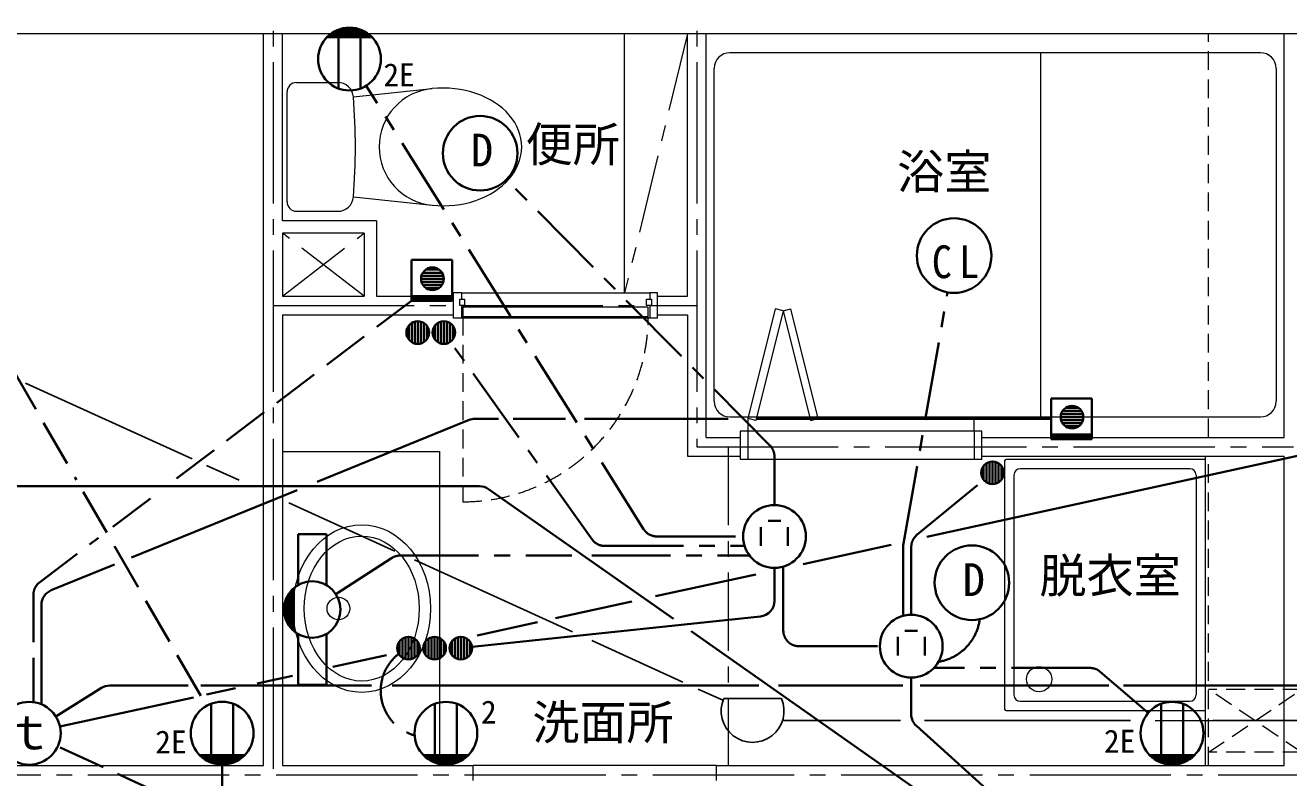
# Model space of a CAD drawing. Units: millimetres at full size, sheet at 1:50; details may follow other scales. Extents: x -9674 to 9699, y -6794 to 6791.
# Drawn here: x -2142 to 1882, y 1364 to 3760 of the extents above; entities that cross this region are included whole.
import ezdxf
from ezdxf.enums import TextEntityAlignment as Align

# ---------------------------------------------------------------- set-up
doc = ezdxf.new("R2010")
doc.units = ezdxf.units.MM
doc.header["$LTSCALE"] = 50
for name, pattern in [('CHAIN1', [8, 5, -1, 1, -1]), ('CHAIN2', [12, 9, -1, 1, -1]), ('DASHED1', [1.8, 1.2, -0.6]), ('DASHED3', [4, 3, -1])]:
    doc.linetypes.add(name, pattern=pattern)
for name, color, linetype, lineweight in [('1-0_芯', 134, 'CHAIN2', 9), ('1-2_間仕切', 134, 'Continuous', 9), ('1-3_建具', 134, 'Continuous', 9), ('1-4_仕上げ', 134, 'Continuous', 9), ('1-5_設備', 134, 'Continuous', 9), ('1-7_その他', 134, 'DASHED1', 9), ('1-8_ハッチ', 134, 'Continuous', 9), ('1-C_梁', 134, 'DASHED1', 9), ('1-D_記号', 134, 'CHAIN1', 9), ('2-0_芯', 2, 'Continuous', 35), ('2-E', 2, 'Continuous', 35), ('3-3', 1, 'Continuous', 25), ('3-E', 3, 'Continuous', 35)]:
    doc.layers.add(name, color=color, linetype=linetype, lineweight=lineweight)
doc.layers.add('1-A_文字', color=134, linetype='Continuous')
doc.styles.add('ＭＳ ゴシック', font='')
doc.styles.get('ＭＳ ゴシック').set_extended_font_data('MS Gothic')

msp = doc.modelspace()

# ---------------------------------------------------------------- linework, layer by layer
at = {"layer": '1-0_芯'}
for p, q in [((-1352.5, 4842.91), (-1352.5, 1372.91)), ((-2.5, 4842.91), (-2.5, 2417.91)), ((-1352.5, 2867.91), (-2.5, 2867.91)), ((-2.5, 2417.91), (1897.5, 2417.91)), ((-8542.5, 1372.91), (8067.5, 1372.91))]:
    msp.add_line(p, q, dxfattribs=at)
at = {"layer": '1-2_間仕切'}
for p, q in [((-1382.5, 1402.91), (-1382.5, 3732.91)), ((-1322.5, 3137.91), (-1322.5, 3732.91)), ((-32.5, 2897.91), (-32.5, 3732.91)), ((27.5, 2447.91), (27.5, 3732.91)), ((1867.5, 2447.91), (1867.5, 3732.91)), ((-1022.5, 3137.91), (-1322.5, 3137.91)), ((-1022.5, 3137.91), (-1022.5, 2897.91)), ((-1062.5, 3097.91), (-1322.5, 3097.91)), ((-1322.5, 3097.91), (-1322.5, 2897.91)), ((-1062.5, 3097.91), (-1062.5, 2897.91)), ((-1322.5, 2897.91), (-1062.5, 2897.91)), ((-1022.5, 2897.91), (-777.5, 2897.91)), ((-127.5, 2897.91), (-32.5, 2897.91)), ((-1322.5, 2837.91), (-777.5, 2837.91)), ((-1322.5, 2837.91), (-1322.5, 1402.91)), ((-152.5, 2827.91), (-752.5, 2827.91)), ((-127.5, 2837.91), (-32.5, 2837.91)), ((-32.5, 2837.91), (-32.5, 2387.91)), ((27.5, 2447.91), (135.5, 2447.91)), ((905.5, 2447.91), (1867.5, 2447.91)), ((-32.5, 2387.91), (135.5, 2387.91)), ((905.5, 2387.91), (1867.5, 2387.91)), ((1867.5, 1402.91), (1867.5, 2387.91)), ((-2392.5, 1402.91), (-1382.5, 1402.91)), ((-1322.5, 1402.91), (-715, 1402.91)), ((-715, 1355.41), (-715, 1402.91)), ((60, 1355.41), (60, 1402.91)), ((60, 1402.91), (1867.5, 1402.91))]:
    msp.add_line(p, q, dxfattribs=at)
at = {"layer": '1-3_建具'}
for p, q in [((-777.5, 2827.91), (-777.5, 2907.91)), ((-752.5, 2907.91), (-777.5, 2907.91)), ((-752.5, 2907.91), (-152.5, 2907.91)), ((-752.5, 2907.91), (-752.5, 2887.91)), ((-127.5, 2907.91), (-152.5, 2907.91)), ((-152.5, 2907.91), (-152.5, 2887.91)), ((-127.5, 2827.91), (-127.5, 2907.91)), ((-757.5, 2867.91), (-757.5, 2887.91)), ((-757.5, 2887.91), (-742.5, 2887.91)), ((-742.5, 2867.91), (-757.5, 2867.91)), ((-752.5, 2867.91), (-752.5, 2827.91)), ((-747.5, 2862.91), (-747.5, 2832.91)), ((-157.5, 2862.91), (-747.5, 2862.91)), ((-742.5, 2887.91), (-742.5, 2867.91)), ((-162.5, 2867.91), (-162.5, 2887.91)), ((-162.5, 2887.91), (-147.5, 2887.91)), ((-157.5, 2832.91), (-157.5, 2862.91)), ((-152.5, 2867.91), (-152.5, 2827.91)), ((272.07, 2851.1), (247.81, 2857.16)), ((272.07, 2851.1), (296.32, 2857.16)), ((-752.5, 2827.91), (-777.5, 2827.91)), ((-747.5, 2832.91), (-157.5, 2832.91)), ((-127.5, 2827.91), (-152.5, 2827.91)), ((272.07, 2851.1), (184.75, 2501.85)), ((272.07, 2851.1), (359.38, 2501.85)), ((184.75, 2501.85), (160.5, 2507.91)), ((359.38, 2501.85), (383.63, 2507.91)), ((135.5, 2467.91), (135.5, 2377.91)), ((160.5, 2467.91), (135.5, 2467.91)), ((160.5, 2377.91), (160.5, 2467.91)), ((880.5, 2467.91), (160.5, 2467.91)), ((880.5, 2467.91), (880.5, 2377.91)), ((905.5, 2467.91), (880.5, 2467.91)), ((905.5, 2377.91), (905.5, 2467.91)), ((160.5, 2377.91), (135.5, 2377.91)), ((880.5, 2377.91), (160.5, 2377.91)), ((905.5, 2377.91), (880.5, 2377.91)), ((60, 1402.91), (-715, 1402.91))]:
    msp.add_line(p, q, dxfattribs=at)
at = {"layer": '1-3_建具', "linetype": 'DASHED1'}
msp.add_line((-747.5, 2832.91), (-747.5, 2242.91), dxfattribs=at)
at = {"layer": '1-3_建具'}
msp.add_lwpolyline([(-147.5, 2887.91), (-147.5, 2867.91), (-162.5, 2867.91)], dxfattribs=at)
at = {"layer": '1-3_建具', "linetype": 'DASHED1'}
msp.add_arc((-747.5, 2832.91), 590, 270, 0, dxfattribs=at)
at = {"layer": '1-4_仕上げ'}
msp.add_line((-232.5, 2907.91), (-232.5, 3732.91), dxfattribs=at)
at = {"layer": '1-5_設備'}
for p, q in [((1792.5, 3672.91), (102.5, 3672.91)), ((1092.5, 2512.91), (1092.5, 3672.91)), ((52.5, 2562.91), (52.5, 3622.91)), ((1842.5, 3622.91), (1842.5, 2562.91)), ((-1307.5, 3197.91), (-1307.5, 3547.91)), ((-1277.5, 3577.91), (-1146.25, 3577.91)), ((-1096.41, 3531.91), (-845.35, 3558.56)), ((-1096.41, 3213.92), (-845.35, 3187.26)), ((-1277.5, 3167.91), (-1146.25, 3167.91)), ((160.5, 2507.91), (247.81, 2857.16)), ((383.63, 2507.91), (296.32, 2857.16)), ((102.5, 2512.91), (1792.5, 2512.91)), ((160.5, 2467.91), (160.5, 2512.91)), ((880.5, 2467.91), (880.5, 2512.91)), ((1617.5, 2377.91), (982.5, 2377.91)), ((1617.5, 1402.91), (1617.5, 2387.91)), ((977.5, 2372.91), (977.5, 1582.91)), ((1567.5, 2347.91), (1027.5, 2347.91)), ((1007.5, 2327.91), (1007.5, 1627.91)), ((1587.5, 2327.91), (1587.5, 1627.91)), ((982.5, 1577.91), (1617.5, 1577.91)), ((1027.5, 1607.91), (1567.5, 1607.91))]:
    msp.add_line(p, q, dxfattribs=at)
msp.add_lwpolyline([(-1322.5, 2402.91), (-822.5, 2402.91), (-822.5, 1402.91)], dxfattribs=at)
for centre, radius in [((-1144.26, 1902.91), 36), ((1087.5, 1677.91), 40)]:
    msp.add_circle(centre, radius, dxfattribs=at)
for centre, radius, start, end in [((102.5, 3622.91), 50, 90, 180), ((1792.5, 3622.91), 50, 0, 90), ((-1277.5, 3547.91), 30, 90, 180), ((-1146.25, 3527.91), 50, 4.58408, 90), ((-828.23, 3372.91), 186.44, 95.269, 264.73099), ((-3079.44, 3372.91), 1989.39, 355.41591, 4.58408), ((-1277.5, 3197.91), 30, 180, 270), ((-1146.25, 3217.91), 50, 270, 355.41591), ((102.5, 2562.91), 50, 180, 270), ((1792.5, 2562.91), 50, 270, 0), ((982.5, 2372.91), 5, 90, 180), ((1027.5, 2327.91), 20, 90, 180), ((1567.5, 2327.91), 20, 0, 90), ((1027.5, 1627.91), 20, 180, 270), ((1567.5, 1627.91), 20, 270, 0), ((982.5, 1582.91), 5, 180, 270)]:
    msp.add_arc(centre, radius, start, end, dxfattribs=at)
msp.add_ellipse((-810.31, 3372.91), major_axis=(250, 0), ratio=0.75, start_param=4.5717762, end_param=7.9945941, dxfattribs=at)
for major_axis, ratio in [((0, -267), 0.8202), ((0, -231), 0.7922)]:
    msp.add_ellipse((-1069.86, 1902.91), major_axis=major_axis, ratio=ratio, dxfattribs=at)
at = {"layer": '1-7_その他', "linetype": 'CHAIN1'}
for p, q in [((-32.5, 3732.91), (-232.5, 2907.91)), ((-1322.5, 2897.91), (-1062.5, 3097.91)), ((-1062.5, 2897.91), (-1322.5, 3097.91)), ((2072.5, 1545.32), (1457.5, 1545.32))]:
    msp.add_line(p, q, dxfattribs=at)
at = {"layer": '1-7_その他'}
for p, q in [((1923.5, 1645.32), (1627.5, 1645.32)), ((1627.5, 1445.32), (1923.5, 1645.32)), ((1923.5, 1445.32), (1627.5, 1645.32)), ((1923.5, 1445.32), (1627.5, 1445.32))]:
    msp.add_line(p, q, dxfattribs=at)
at = {"layer": '1-8_ハッチ'}
msp.add_line((5922.5, 3732.91), (-6707.5, 3732.91), dxfattribs=at)
at = {"layer": '1-C_梁'}
for p, q in [((1627.5, 2447.91), (1627.5, 3732.91)), ((1627.5, 1402.91), (1627.5, 2387.91))]:
    msp.add_line(p, q, dxfattribs=at)
at = {"layer": '1-D_記号'}
msp.add_line((97.5, 2417.91), (97.5, 1402.91), dxfattribs=at)
at = {"layer": '2-0_芯'}
for p, q in [((-1067.35, 3743.61), (-1150.28, 3743.61)), ((-1143.81, 3746.29), (-1143.81, 3558.9)), ((-1084.49, 3749.61), (-1133.13, 3749.61)), ((-1073.81, 3746.29), (-1073.81, 3558.9)), ((-1037.4, 3722.61), (-1180.23, 3722.61)), ((-1040.47, 3725.61), (-1177.15, 3725.61)), ((-1047.5, 3731.61), (-1170.12, 3731.61)), ((-1056.13, 3737.61), (-1161.49, 3737.61)), ((-891.63, 2745.63), (-891.63, 2817.64)), ((-808.28, 2745.63), (-808.28, 2817.64)), ((-920.44, 2760.03), (-920.44, 2803.24)), ((-910.84, 2751.18), (-910.84, 2812.09)), ((-901.23, 2746.93), (-901.23, 2816.34)), ((-882.03, 2746.93), (-882.03, 2816.34)), ((-872.43, 2751.18), (-872.43, 2812.09)), ((-862.83, 2760.03), (-862.83, 2803.24)), ((-837.09, 2760.03), (-837.09, 2803.24)), ((-827.49, 2751.18), (-827.49, 2812.09)), ((-817.89, 2746.93), (-817.89, 2816.34)), ((-798.68, 2746.93), (-798.68, 2816.34)), ((-789.08, 2751.18), (-789.08, 2812.09)), ((-779.48, 2760.03), (-779.48, 2803.24)), ((910.39, 2313.66), (910.39, 2356.87)), ((919.99, 2304.81), (919.99, 2365.73)), ((929.59, 2300.56), (929.59, 2369.97)), ((939.2, 2299.26), (939.2, 2371.27)), ((948.8, 2300.56), (948.8, 2369.97)), ((958.4, 2304.81), (958.4, 2365.73)), ((968, 2313.66), (968, 2356.87)), ((-694.77, 2292.29), (-2807.44, 2292.29)), ((-666.06, 2283.23), (-77.13, 1870.13)), ((-1182.62, 2139.63), (-1272.64, 2139.63)), ((-1272.64, 2139.63), (-1272.64, 1977.54)), ((-1182.62, 1977.54), (-1182.62, 2139.63)), ((244.53, 1927.58), (244.53, 2032.52)), ((-1307.42, 1941.26), (-1307.42, 1858.12)), ((-1301.42, 1951.14), (-1301.42, 1848.03)), ((-1295.42, 1958.81), (-1295.42, 1840.36)), ((-1289.42, 1965.05), (-1289.42, 1834.13)), ((-1286.42, 1967.76), (-1286.42, 1831.42)), ((-1313.42, 1926.85), (-1313.42, 1872.33)), ((199.79, 1877.86), (-718.54, 1780.68)), ((-930.65, 1742.19), (-930.65, 1811.6)), ((-921.05, 1740.89), (-921.05, 1812.9)), ((-911.45, 1742.19), (-911.45, 1811.6)), ((-847.3, 1742.19), (-847.3, 1811.6)), ((-837.7, 1740.89), (-837.7, 1812.9)), ((-828.1, 1742.19), (-828.1, 1811.6)), ((-763.95, 1742.19), (-763.95, 1811.6)), ((-754.35, 1740.89), (-754.35, 1812.9)), ((-744.75, 1742.19), (-744.75, 1811.6)), ((-21.15, 1830.87), (1483.47, 775.49)), ((-949.85, 1755.29), (-949.85, 1798.5)), ((-940.25, 1746.44), (-940.25, 1807.35)), ((-901.84, 1746.44), (-901.84, 1807.35)), ((-892.24, 1755.29), (-892.24, 1798.5)), ((-866.51, 1755.29), (-866.51, 1798.5)), ((-856.9, 1746.44), (-856.9, 1807.35)), ((-818.5, 1746.44), (-818.5, 1807.35)), ((-808.89, 1755.29), (-808.89, 1798.5)), ((-783.16, 1755.29), (-783.16, 1798.5)), ((-773.55, 1746.44), (-773.55, 1807.35)), ((-735.15, 1746.44), (-735.15, 1807.35)), ((-725.55, 1755.29), (-725.55, 1798.5)), ((680.22, 1566.11), (680.22, 1682.9)), ((-1549.53, 1412.35), (-1549.53, 1599.75)), ((-1479.53, 1412.35), (-1479.53, 1599.75)), ((-836.8, 1412.03), (-836.8, 1599.42)), ((-766.8, 1412.03), (-766.8, 1599.42)), ((1475.89, 1412.03), (1475.89, 1599.42)), ((1545.89, 1412.03), (1545.89, 1599.42)), ((696.76, 1528.96), (1483.47, 820.34)), ((-1585.94, 1436.04), (-1443.11, 1436.04)), ((-1582.87, 1433.03), (-1446.19, 1433.03)), ((-1575.84, 1427.03), (-1453.22, 1427.03)), ((-1567.21, 1421.03), (-1461.85, 1421.03)), ((-1555.99, 1415.03), (-1473.06, 1415.03)), ((-1538.85, 1409.03), (-1490.21, 1409.03)), ((-730.39, 1435.71), (-873.22, 1435.71)), ((-733.46, 1432.71), (-870.15, 1432.71)), ((-740.49, 1426.71), (-863.11, 1426.71)), ((-749.12, 1420.71), (-854.48, 1420.71)), ((-760.34, 1414.71), (-843.27, 1414.71)), ((-777.48, 1408.71), (-826.12, 1408.71)), ((1582.3, 1435.71), (1439.47, 1435.71)), ((1579.23, 1432.71), (1442.54, 1432.71)), ((1572.2, 1426.71), (1449.58, 1426.71)), ((1563.57, 1420.71), (1458.21, 1420.71)), ((1552.35, 1414.71), (1469.42, 1414.71)), ((1535.21, 1408.71), (1486.57, 1408.71)), ((-1514.53, 1250.47), (-1514.53, 1406.03))]:
    msp.add_line(p, q, dxfattribs=at)
at = {"layer": '2-0_芯', "linetype": 'CHAIN1'}
for p, q in [((-172.25, 2155.99), (-1055.75, 3567.81)), ((230.03, 2422.45), (-609.17, 3268.5)), ((655.47, 2110.02), (796.18, 2909.91)), ((-336.21, 2122.98), (-787.31, 2752.37)), ((244.53, 2387.23), (244.53, 2232.51)), ((698.45, 2137.19), (911.39, 2312.39)), ((-295.57, 2102.1), (149.27, 2102.1)), ((-129.86, 2132.51), (144.53, 2132.51)), ((654.71, 2101.36), (654.71, 1879.58)), ((680.22, 2098.58), (680.22, 1882.89)), ((-974.91, 2063.63), (-1152.12, 1948.6)), ((-947.68, 2071.69), (-400.91, 2071.69)), ((-336.94, 2071.69), (165.16, 2071.69)), ((272.81, 1832.89), (272.81, 2036.6)), ((322.81, 1782.89), (580.23, 1782.89)), ((1249.55, 1713.69), (752.4, 1713.69)), ((1282.07, 1701.67), (1434.91, 1570.78))]:
    msp.add_line(p, q, dxfattribs=at)
at = {"layer": '2-0_芯'}
msp.add_lwpolyline([(-1272.64, 1821.63), (-1272.64, 1659.54), (-1182.62, 1659.54), (-1182.62, 1821.63)], dxfattribs=at)
for centre, radius in [((-1108.81, 3652.6), 100.02), ((-891.63, 2781.64), 36.01), ((-808.28, 2781.64), 36.01), ((939.2, 2335.27), 36.01), ((244.53, 2132.51), 100), ((-1227.63, 1899.59), 90.02), ((680.22, 1782.89), 100), ((-921.05, 1776.89), 36.01), ((-837.7, 1776.89), 36.01), ((-754.35, 1776.89), 36.01), ((-1514.53, 1506.05), 100.02), ((-801.8, 1505.73), 100.02), ((1510.89, 1505.73), 100.02)]:
    msp.add_circle(centre, radius, dxfattribs=at)
at = {"layer": '2-0_芯', "linetype": 'CHAIN1'}
for centre, radius, start, end in [((194.53, 2387.23), 50, 0, 44.76699), ((-129.86, 2182.51), 50, 212.03806, 270), ((730.22, 2098.58), 50, 129.44701, 180), ((-295.57, 2152.1), 50, 215.63015, 270), ((704.71, 2101.36), 50, 170.02283, 180), ((-947.68, 2021.69), 50, 90, 122.98807), ((741.58, 1889.45), 158.1, 279.2996, 352.51701), ((322.81, 1832.89), 50, 180, 270), ((-861.43, 1641.31), 148.11, 127.70061, 254.27027), ((1249.55, 1663.69), 50, 49.42547, 90)]:
    msp.add_arc(centre, radius, start, end, dxfattribs=at)
at = {"layer": '2-0_芯'}
for centre, start, end in [((-694.77, 2242.29), 54.95328, 90), ((194.53, 1927.58), 276.04026, 0), ((730.22, 1566.11), 180, 227.98952)]:
    msp.add_arc(centre, 50, start, end, dxfattribs=at)
at = {"layer": '2-E', "linetype": 'DASHED3'}
for p, q in [((-2681.61, 3534.92), (-1978.67, 2312.92)), ((-1956.67, 2274.67), (-1564.4, 1592.75))]:
    msp.add_line(p, q, dxfattribs=at)
at = {"layer": '2-E'}
for p, q in [((264.53, 2181.85), (224.53, 2181.85)), ((201.45, 2102.51), (201.45, 2162.51)), ((287.6, 2102.51), (287.6, 2162.51)), ((637.15, 1752.89), (637.15, 1812.89)), ((700.22, 1832.23), (660.22, 1832.23)), ((723.29, 1752.89), (723.29, 1812.89))]:
    msp.add_line(p, q, dxfattribs=at)
for centre in [(-692.82, 3352.82), (816.76, 3026.89), (873.35, 1984.98)]:
    msp.add_circle(centre, 118.77, dxfattribs=at)
at = {"layer": '3-3'}
for p, q in [((-2140.49, 2620.8), (-1609.57, 2379.36)), ((-1563.84, 2358.56), (-1459.85, 2311.28)), ((-1301.99, 2239.49), (-964.1, 2085.83)), ((-902.39, 2057.77), (-398.35, 1828.55)), ((-337.15, 1800.72), (-47.06, 1668.8)), ((1.95, 1646.52), (80.43, 1610.83)), ((83.17, 1616.85), (266.54, 1616.85)), ((270.28, 1546.84), (645.95, 1546.84)), ((722.76, 1546.84), (1378.76, 1546.84)), ((1640.33, 1546.84), (2190.72, 1546.84))]:
    msp.add_line(p, q, dxfattribs=at)
msp.add_arc((174.86, 1576.86), 100.03, 156.4305, 23.56947, dxfattribs=at)
at = {"layer": '3-E'}
for p, q in [((5695.62, 3216.61), (729.77, 2130.78)), ((-911.77, 3012.84), (-781.77, 3012.84)), ((-911.77, 2882.84), (-911.77, 3012.84)), ((-866.53, 2982.03), (-823.32, 2982.03)), ((-781.77, 3012.84), (-781.77, 2882.84)), ((-880.93, 2953.22), (-808.92, 2953.22)), ((-879.63, 2962.82), (-810.22, 2962.82)), ((-879.63, 2943.62), (-810.22, 2943.62)), ((-875.38, 2972.43), (-814.46, 2972.43)), ((-781.77, 2897.84), (-911.77, 2897.84)), ((-875.38, 2934.02), (-814.46, 2934.02)), ((-866.53, 2924.42), (-823.32, 2924.42)), ((-781.77, 2892.84), (-911.77, 2892.84)), ((-781.77, 2887.84), (-911.77, 2887.84)), ((-781.77, 2882.84), (-911.77, 2882.84)), ((1125.44, 2572.04), (1255.44, 2572.04)), ((1125.44, 2442.04), (1125.44, 2572.04)), ((1170.68, 2541.23), (1213.89, 2541.23)), ((1255.44, 2572.04), (1255.44, 2442.04)), ((-1212.07, 2306.04), (-727.58, 2503.35)), ((-708.72, 2507.04), (-634.25, 2507.04)), ((-588.12, 2507.04), (-421.12, 2507.04)), ((-360.22, 2507.04), (97.43, 2507.04)), ((187.85, 2507.04), (1125.44, 2507.04)), ((1156.28, 2512.43), (1228.29, 2512.43)), ((1157.58, 2522.03), (1226.99, 2522.03)), ((1157.58, 2502.82), (1226.99, 2502.82)), ((1161.83, 2531.63), (1222.75, 2531.63)), ((1255.44, 2457.04), (1125.44, 2457.04)), ((1161.83, 2493.22), (1222.75, 2493.22)), ((1170.68, 2483.62), (1213.89, 2483.62)), ((1255.44, 2452.04), (1125.44, 2452.04)), ((1255.44, 2447.04), (1125.44, 2447.04)), ((1255.44, 2442.04), (1125.44, 2442.04)), ((-1802.74, 2065.48), (-1275.73, 2280.11)), ((616.56, 2106.03), (335.57, 2044.58)), ((-2059.18, 1961.05), (-1857.52, 2043.17)), ((184.88, 2011.63), (-134.1, 1941.89)), ((-2090.32, 1914.74), (-2090.32, 1598.06)), ((-209.75, 1925.34), (-452.62, 1872.24)), ((-510.18, 1859.65), (-702.8, 1817.53)), ((-991.2, 1754.47), (-1162.11, 1717.1)), ((-1898.68, 1649.99), (-2044.03, 1558.86)), ((-1622.58, 1657.63), (-1872.12, 1657.63)), ((-1038.34, 1657.63), (-1581.98, 1657.63)), ((-1289.98, 1689.14), (-1402.52, 1664.53)), ((194.38, 1657.63), (-973.29, 1657.63)), ((653.8, 1657.63), (257.12, 1657.63)), ((1309.75, 1657.63), (709.16, 1657.63)), ((3783.2, 1657.63), (1355.88, 1657.63)), ((-1605.45, 1620.16), (-2031.06, 1527.1)), ((-1472.11, 1649.32), (-1564.4, 1629.14))]:
    msp.add_line(p, q, dxfattribs=at)
at = {"layer": '3-E', "linetype": 'DASHED3'}
for p, q in [((-1659.57, 2316.59), (-911.77, 2882.84)), ((-1862.69, 2162.78), (-1713.26, 2275.94)), ((-2095.96, 1986.15), (-1908.18, 2128.34)), ((-2115.78, 1946.29), (-2115.78, 1604.89)), ((-1530.15, 1230.73), (-2037.88, 1463.99))]:
    msp.add_line(p, q, dxfattribs=at)
at = {"layer": '3-E'}
for centre, radius in [((-844.92, 2953.22), 36.01), ((1192.29, 2512.43), 36.01), ((-2128.75, 1505.74), 100)]:
    msp.add_circle(centre, radius, dxfattribs=at)
for centre, start, end in [((-708.72, 2457.04), 90, 112.15901), ((-2040.32, 1914.74), 112.15901, 180), ((-1872.12, 1607.63), 90, 122.08884)]:
    msp.add_arc(centre, 50, start, end, dxfattribs=at)
at = {"layer": '3-E', "linetype": 'DASHED3'}
msp.add_arc((-2065.78, 1946.29), 50, 127.13358, 180, dxfattribs=at)

# ---------------------------------------------------------------- texts
at = {"layer": '1-A_文字', "style": 'ＭＳ ゴシック'}
for s, p in [('便所', (-547.86, 3293.09)), ('浴室', (635.3, 3205.73)), ('脱衣室', (1088.63, 1919.67)), ('洗面所', (-526.47, 1452.58))]:
    msp.add_text(s, height=110, dxfattribs=at).set_placement(p, align=Align.BOTTOM_LEFT)
at = {"layer": '2-0_芯', "color": 7, "style": 'ＭＳ ゴシック'}
for s, p in [('2E', (-1000.87, 3543.82)), ('2', (-690.07, 1514.78)), ('2E', (-1727.55, 1419.37)), ('2E', (1293.95, 1421.84))]:
    msp.add_text(s, height=73.31, dxfattribs=at).set_placement(p, align=Align.BOTTOM_LEFT)
at = {"layer": '2-E', "color": 7, "style": 'ＭＳ ゴシック'}
for s, height, p in [('D', 104.5, (-722.34, 3279.23)), ('D', 104.5, (843.83, 1911.38)), ('ｔ', 110, (-2203.75, 1421.67))]:
    msp.add_text(s, height=height, dxfattribs=at).set_placement(p, align=Align.BOTTOM_LEFT)
at = {"layer": '2-E', "color": 7, "insert": (745.68, 2953.29), "char_height": 104.5, "attachment_point": 7, "style": 'ＭＳ ゴシック'}
msp.add_mtext('\\T1.36;\\W0.9;CL', dxfattribs=at)

doc.saveas('drawing.dxf')
